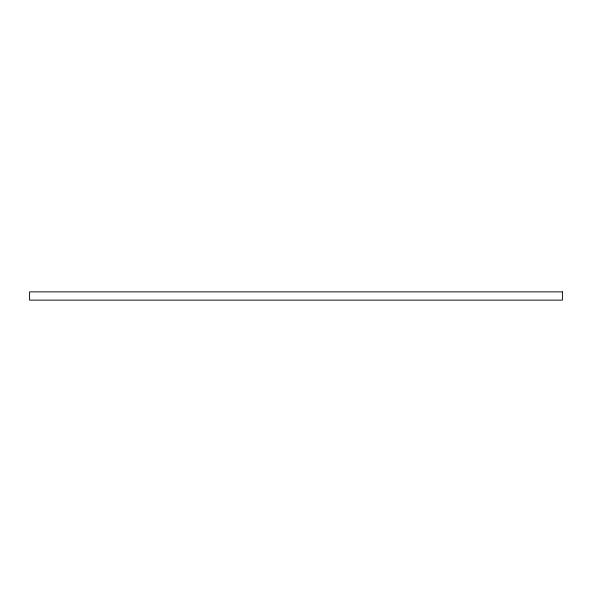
<?xml version="1.0" encoding="UTF-8"?>
<svg xmlns="http://www.w3.org/2000/svg" width="592" height="592" viewBox="0 0 592 592"><rect width="100%" height="100%" fill="white"/><g stroke="black" fill="none" stroke-linecap="round" stroke-linejoin="round"><path stroke-width="0.89" d="M562.4 291.871L29.6 291.871L29.6 300.129L562.4 300.129L562.4 291.871"/></g></svg>
